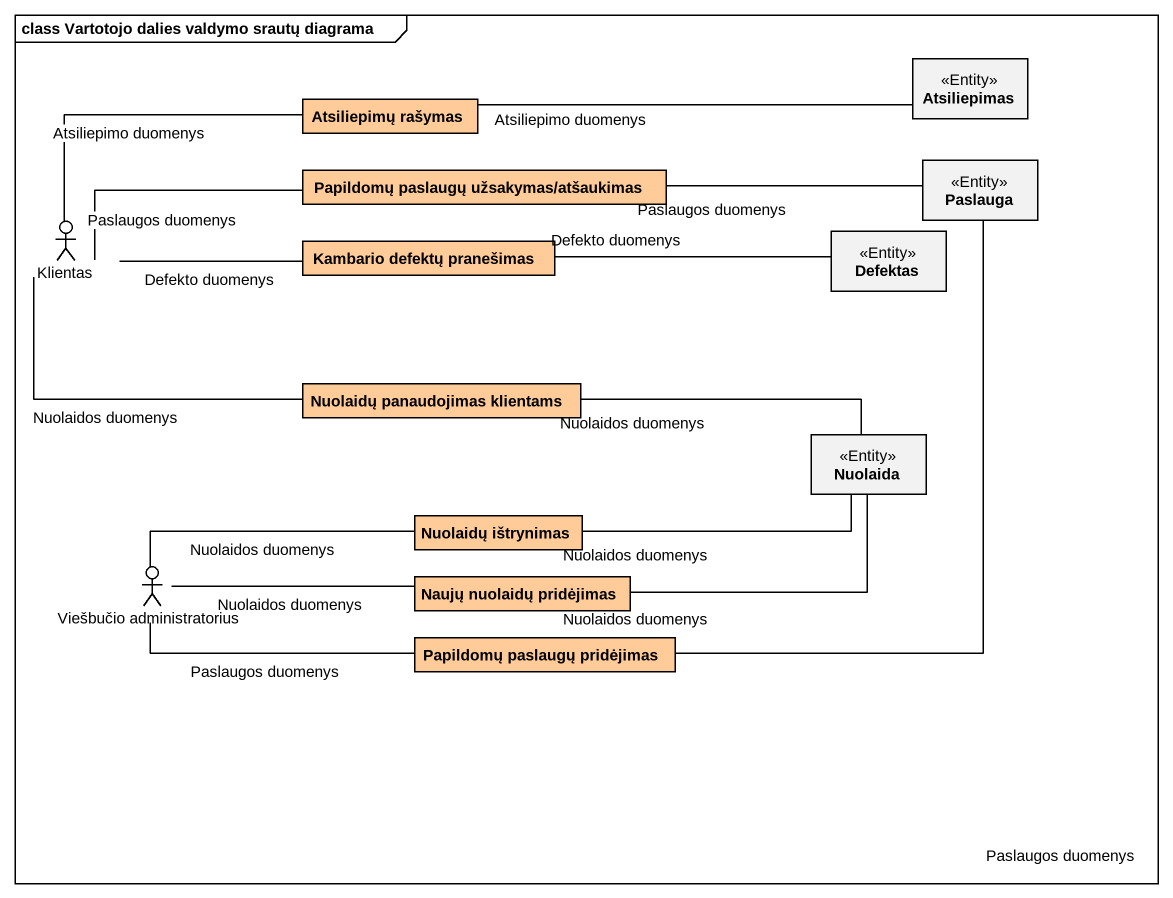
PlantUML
@startuml
mainframe class Vartotojo dalies valdymo srautų diagrama
allowmixing
hide circle
hide empty members
class Atsiliepimas <<Entity>>
class "Atsiliepimų rašymas" as Atsiliepimų_rašymas #FFCC99
class "Papildomų paslaugų užsakymas/atšaukimas" as Papildomų_paslaugų #FFCC99
class Paslauga <<Entity>>
actor Klientas
class "Kambario defektų pranešimas" as Kambario_defektų_pranešimas #FFCC99
class Defektas <<Entity>>
class "Nuolaidų panaudojimas klientams" as Nuolaidų_panaudojimas #FFCC99
class Nuolaida <<Entity>>
class "Nuolaidų ištrynimas" as Nuolaidų_ištrynimas #FFCC99
actor "Viešbučio administratorius" as Viešbučio_administratorius
class "Naujų nuolaidų pridėjimas" as Naujų_nuolaidų_pridėjimas #FFCC99
class "Papildomų paslaugų pridėjimas" as Papildomų_paslaugų_2 #FFCC99
Atsiliepimų_rašymas -right- Atsiliepimas : Atsiliepimo duomenys
Papildomų_paslaugų -right- Paslauga : Paslaugos duomenys
Klientas -right- Atsiliepimų_rašymas : Atsiliepimo duomenys
Klientas -right- Papildomų_paslaugų : Paslaugos duomenys
Klientas -right- Kambario_defektų_pranešimas : Defekto duomenys
Klientas -right- Nuolaidų_panaudojimas : Nuolaidos duomenys
Kambario_defektų_pranešimas -right- Defektas : Defekto duomenys
Nuolaidų_panaudojimas -right- Nuolaida : Nuolaidos duomenys
Nuolaidų_ištrynimas -right- Nuolaida : Nuolaidos duomenys
Viešbučio_administratorius -right- Nuolaidų_ištrynimas : Nuolaidos duomenys
Viešbučio_administratorius -right- Naujų_nuolaidų_pridėjimas : Nuolaidos duomenys
Viešbučio_administratorius -right- Papildomų_paslaugų_2 : Paslaugos duomenys
Naujų_nuolaidų_pridėjimas -right- Nuolaida : Nuolaidos duomenys
Papildomų_paslaugų_2 -up- Paslauga : Paslaugos duomenys
@enduml
